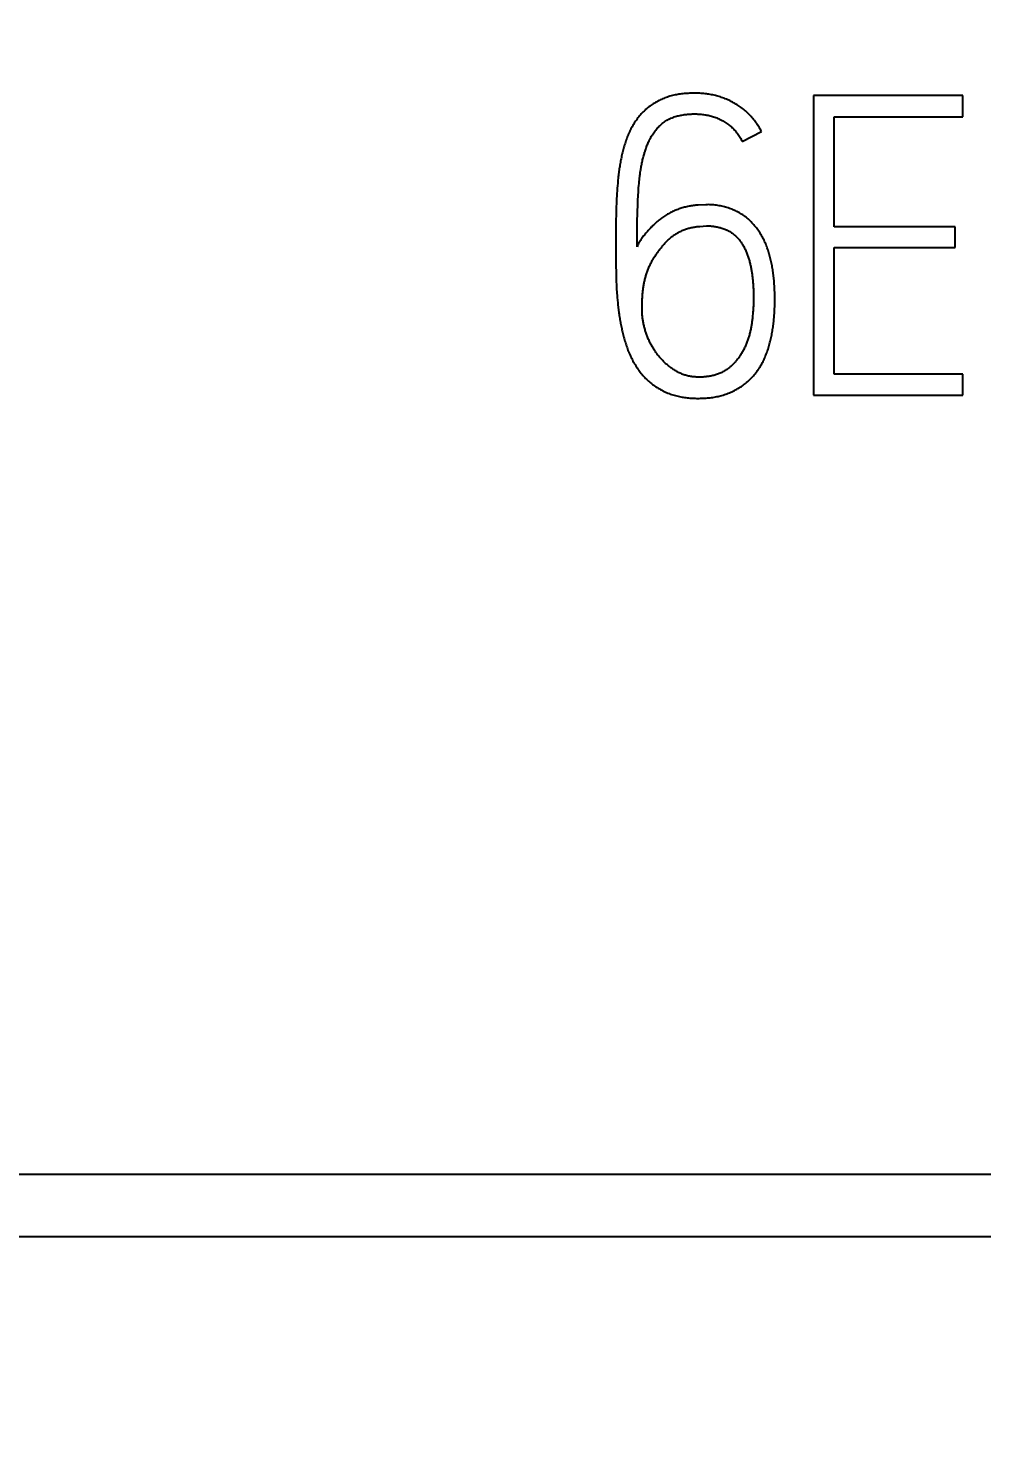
# Model space of a CAD drawing. Extents: x 0 to 420, y 0 to 297.
# Drawn here: x 121.36 to 126.44, y 167.11 to 174.7 of the extents above; entities that cross this region are included whole.
import ezdxf
from ezdxf.enums import TextEntityAlignment as Align

# ---------------------------------------------------------------- set-up
doc = ezdxf.new("R2010")
doc.units = 0
doc.header["$LTSCALE"] = 23.1
for name, color, linetype in [('10000_FRONT', 7, 'CONTINUOUS'), ('10100_DIM_FRONT', 7, 'CONTINUOUS'), ('10500_FRONT_LABELING', 7, 'CONTINUOUS')]:
    doc.layers.add(name, color=color, linetype=linetype)
doc.dimstyles.get("Standard").update_dxf_attribs({"dimtxt": 2.5, "dimasz": 2.5, "dimexe": 1.25, "dimexo": 0.625, "dimtad": 1, "dimcen": 2.5, "dimazin": 3, "dimtfac": 1, "dimtmove": 0, "dimatfit": 3})

# ---------------------------------------------------------------- blocks, each defined once
blk = doc.blocks.new('*D1')
at = {"layer": '10100_DIM_FRONT', "linetype": 'CONTINUOUS'}
for p, q in [((110.808052, 190.739389), (110.808052, 134.086548)), ((146.308052, 190.739389), (146.308052, 134.086548)), ((110.808052, 136.086548), (128.558052, 136.086548)), ((146.308052, 136.086548), (128.558052, 136.086548))]:
    blk.add_line(p, q, dxfattribs=at)
for points in [[(114.308052, 136.586548), (110.808052, 136.086548), (114.308052, 135.586548)], [(142.808052, 135.586548), (146.308052, 136.086548), (142.808052, 136.586548)]]:
    blk.add_solid(points, dxfattribs=at)
blk.add_text('35,5', height=3.5, dxfattribs=at).set_placement((124.727394, 136.961548), (134.227394, 136.961548), align=Align.FIT)

msp = doc.modelspace()

# ---------------------------------------------------------------- linework, layer by layer
at = {"layer": '10000_FRONT', "color": 7, "linetype": 'CONTINUOUS'}
for p, q in [((110.8081, 168.5929), (146.3081, 168.5929)), ((110.8081, 168.2599), (146.3081, 168.2599))]:
    msp.add_line(p, q, dxfattribs=at)
at = {"layer": '10500_FRONT_LABELING', "color": 7, "linetype": 'CONTINUOUS'}
for p, q in [((125.5437, 174.3404), (125.5437, 172.7448)), ((126.3404, 174.3404), (125.5437, 174.3404)), ((126.3404, 174.2272), (126.3404, 174.3404)), ((125.6547, 173.6414), (125.6547, 174.2272)), ((125.6547, 174.2272), (126.3404, 174.2272)), ((125.1642, 174.0963), (125.2663, 174.1495)), ((124.4973, 173.8467), (124.4963, 173.8329)), ((124.4985, 173.8605), (124.4973, 173.8467)), ((124.4997, 173.8743), (124.4985, 173.8605)), ((124.501, 173.8881), (124.4997, 173.8743)), ((124.6107, 173.8366), (124.6115, 173.8486)), ((124.6115, 173.8486), (124.6125, 173.8607)), ((124.4932, 173.7774), (124.4927, 173.7635)), ((124.4939, 173.7913), (124.4932, 173.7774)), ((124.4946, 173.8052), (124.4939, 173.7913)), ((124.4954, 173.819), (124.4946, 173.8052)), ((124.4963, 173.8329), (124.4954, 173.819)), ((124.6066, 173.7522), (124.6073, 173.7703)), ((124.6073, 173.7703), (124.608, 173.7884)), ((124.608, 173.7884), (124.6086, 173.8004)), ((124.6086, 173.8004), (124.6092, 173.8125)), ((124.6092, 173.8125), (124.6099, 173.8245)), ((124.6099, 173.8245), (124.6107, 173.8366)), ((124.4912, 173.7079), (124.4907, 173.6732)), ((124.4917, 173.7288), (124.4912, 173.7079)), ((124.4922, 173.7496), (124.4917, 173.7288)), ((124.4927, 173.7635), (124.4922, 173.7496)), ((124.6044, 173.6798), (124.605, 173.7039)), ((124.605, 173.7039), (124.6057, 173.728)), ((124.6057, 173.728), (124.6066, 173.7522)), ((124.9689, 173.759), (124.929, 173.7568)), ((124.49, 173.6176), (124.4897, 173.5759)), ((124.4907, 173.6732), (124.49, 173.6176)), ((124.6031, 173.6073), (124.6035, 173.6315)), ((124.6035, 173.6315), (124.6039, 173.6556)), ((124.6039, 173.6556), (124.6044, 173.6798)), ((124.9379, 173.6436), (124.9734, 173.6458)), ((126.2982, 173.6414), (125.6547, 173.6414)), ((126.2982, 173.5304), (126.2982, 173.6414)), ((124.4897, 173.5759), (124.4896, 173.5413)), ((124.4896, 173.5413), (124.4897, 173.5135)), ((124.6028, 173.559), (124.6029, 173.5832)), ((124.6028, 173.5348), (124.6028, 173.559)), ((124.6029, 173.5832), (124.6031, 173.6073)), ((124.4897, 173.5135), (124.4899, 173.4788)), ((124.4899, 173.4788), (124.4904, 173.4372)), ((125.6547, 172.8558), (125.6547, 173.5304)), ((125.6547, 173.5304), (126.2982, 173.5304)), ((124.4904, 173.4372), (124.4911, 173.3957)), ((124.4911, 173.3957), (124.4915, 173.3749)), ((124.4915, 173.3749), (124.4919, 173.3611)), ((124.4919, 173.3611), (124.4924, 173.3472)), ((124.4924, 173.3472), (124.4929, 173.3334)), ((124.4929, 173.3334), (124.4935, 173.3196)), ((124.4935, 173.3196), (124.4943, 173.3057)), ((124.4973, 173.2644), (124.4985, 173.2506)), ((124.4985, 173.2506), (124.4999, 173.2368)), ((124.4999, 173.2368), (124.5013, 173.2231)), ((125.2201, 173.1774), (125.2192, 173.1672)), ((125.221, 173.1877), (125.2201, 173.1774)), ((126.3404, 172.8558), (125.6547, 172.8558)), ((126.3404, 172.7448), (126.3404, 172.8558)), ((125.5437, 172.7448), (126.3404, 172.7448))]:
    msp.add_line(p, q, dxfattribs=at)
for points in [[(125.2663, 174.1495), (125.263, 174.1558), (125.2596, 174.1619), (125.2561, 174.168), (125.2525, 174.174), (125.2488, 174.1799), (125.245, 174.1857), (125.2411, 174.1915), (125.2371, 174.1971), (125.233, 174.2027), (125.2287, 174.2083), (125.2244, 174.2137), (125.22, 174.2191), (125.2154, 174.2244), (125.2108, 174.2296), (125.206, 174.2347), (125.2012, 174.2397), (125.1962, 174.2447), (125.1911, 174.2496), (125.1859, 174.2544), (125.1807, 174.259), (125.1753, 174.2635), (125.1699, 174.268), (125.1644, 174.2723), (125.1589, 174.2765), (125.1532, 174.2806), (125.1475, 174.2845), (125.1417, 174.2884), (125.1359, 174.2922), (125.13, 174.2958), (125.124, 174.2994), (125.1179, 174.3028), (125.1118, 174.3061), (125.1056, 174.3094), (125.0993, 174.3125), (125.0929, 174.3155), (125.0865, 174.3184), (125.0801, 174.3212), (125.0736, 174.3239), (125.0671, 174.3264), (125.0605, 174.3289), (125.0539, 174.3312), (125.0473, 174.3334), (125.0407, 174.3354), (125.034, 174.3374), (125.0273, 174.3392), (125.0205, 174.341), (125.0137, 174.3426), (125.0069, 174.3441), (125.0001, 174.3455), (124.9932, 174.3467), (124.9863, 174.3479), (124.9794, 174.3489), (124.9724, 174.3499), (124.9654, 174.3507), (124.9584, 174.3514), (124.9514, 174.352), (124.9445, 174.3526), (124.9375, 174.353), (124.9305, 174.3533), (124.9235, 174.3535), (124.9166, 174.3537), (124.9096, 174.3537), (124.9027, 174.3537), (124.8957, 174.3536), (124.8888, 174.3534), (124.8819, 174.3531), (124.8749, 174.3527), (124.868, 174.3523), (124.8611, 174.3517), (124.8542, 174.3511), (124.8473, 174.3504), (124.8403, 174.3496), (124.8334, 174.3486), (124.8265, 174.3476), (124.8197, 174.3465), (124.8128, 174.3453), (124.8059, 174.3439), (124.799, 174.3425), (124.7922, 174.3409), (124.7853, 174.3391), (124.7785, 174.3373), (124.7718, 174.3353), (124.7652, 174.3331), (124.7585, 174.3309), (124.752, 174.3285), (124.7455, 174.3259), (124.7391, 174.3233), (124.7327, 174.3205), (124.7264, 174.3175), (124.7201, 174.3144), (124.7139, 174.3112), (124.7078, 174.3079), (124.7017, 174.3044), (124.6957, 174.3008), (124.6897, 174.297), (124.6838, 174.2932), (124.678, 174.2892), (124.6723, 174.2851), (124.6667, 174.2809), (124.6612, 174.2766), (124.6558, 174.2722), (124.6506, 174.2676), (124.6454, 174.263), (124.6403, 174.2582), (124.6354, 174.2533), (124.6305, 174.2483), (124.6258, 174.2432), (124.6211, 174.238), (124.6166, 174.2327), (124.6121, 174.2272), (124.6078, 174.2217), (124.6035, 174.2161), (124.5994, 174.2104), (124.5954, 174.2046), (124.5915, 174.1988), (124.5878, 174.1929), (124.5841, 174.187), (124.5805, 174.181), (124.5771, 174.175), (124.5737, 174.1689), (124.5704, 174.1627), (124.5673, 174.1565), (124.5642, 174.1503), (124.5613, 174.144), (124.5584, 174.1376), (124.5557, 174.1312), (124.553, 174.1248), (124.5505, 174.1183), (124.548, 174.1117), (124.5456, 174.1051), (124.5433, 174.0985), (124.541, 174.0918), (124.5389, 174.0851), (124.5368, 174.0785), (124.5348, 174.0718), (124.5328, 174.0651), (124.531, 174.0584), (124.5291, 174.0516), (124.5274, 174.0449), (124.5257, 174.0382), (124.524, 174.0314), (124.5225, 174.0247), (124.5209, 174.0179), (124.5194, 174.0111), (124.518, 174.0044), (124.5166, 173.9976), (124.5153, 173.9908), (124.514, 173.984), (124.5128, 173.9772), (124.5117, 173.9704), (124.5105, 173.9635), (124.5095, 173.9567), (124.5085, 173.9499), (124.5075, 173.943), (124.5065, 173.9362), (124.5056, 173.9293), (124.5048, 173.9225), (124.504, 173.9156), (124.5032, 173.9087), (124.5024, 173.9018), (124.501, 173.8881)], [(124.6125, 173.8607), (124.6135, 173.8727), (124.614, 173.8787), (124.6146, 173.8848), (124.6152, 173.8908), (124.6159, 173.8968), (124.6165, 173.9028), (124.6173, 173.9088), (124.618, 173.9148), (124.6188, 173.9208), (124.6196, 173.9268), (124.6205, 173.9328), (124.6214, 173.9388), (124.6224, 173.9448), (124.6233, 173.9507), (124.6244, 173.9567), (124.6254, 173.9626), (124.6266, 173.9685), (124.6277, 173.9745), (124.6289, 173.9804), (124.6302, 173.9863), (124.6315, 173.9921), (124.6328, 173.998), (124.6342, 174.0038), (124.6356, 174.0097), (124.6371, 174.0155), (124.6386, 174.0213), (124.6402, 174.0271), (124.6419, 174.0328), (124.6436, 174.0386), (124.6454, 174.0443), (124.6473, 174.05), (124.6492, 174.0557), (124.6512, 174.0614), (124.6532, 174.0671), (124.6554, 174.0727), (124.6576, 174.0783), (124.6599, 174.0839), (124.6623, 174.0894), (124.6648, 174.0949), (124.6674, 174.1004), (124.6701, 174.1059), (124.673, 174.1113), (124.6759, 174.1167), (124.6789, 174.122), (124.6821, 174.1273), (124.6853, 174.1324), (124.6887, 174.1375), (124.6921, 174.1426), (124.6957, 174.1475), (124.6993, 174.1523), (124.7031, 174.1571), (124.707, 174.1618), (124.711, 174.1664), (124.7151, 174.1709), (124.7193, 174.1754), (124.7237, 174.1797), (124.7282, 174.1839), (124.7327, 174.1879), (124.7374, 174.1918), (124.7422, 174.1956), (124.7471, 174.1992), (124.752, 174.2026), (124.7571, 174.2059), (124.7623, 174.209), (124.7675, 174.212), (124.7729, 174.2148), (124.7783, 174.2175), (124.7839, 174.22), (124.7896, 174.2224), (124.7953, 174.2246), (124.8011, 174.2267), (124.8069, 174.2286), (124.8127, 174.2303), (124.8186, 174.232), (124.8245, 174.2334), (124.8304, 174.2348), (124.8363, 174.236), (124.8423, 174.2371), (124.8483, 174.2381), (124.8543, 174.2391), (124.8603, 174.2399), (124.8664, 174.2406), (124.8725, 174.2412), (124.8786, 174.2417), (124.8847, 174.2421), (124.8908, 174.2424), (124.8969, 174.2426), (124.903, 174.2427), (124.9091, 174.2428), (124.9152, 174.2427), (124.9213, 174.2426), (124.9273, 174.2423), (124.9334, 174.242), (124.9395, 174.2416), (124.9455, 174.2411), (124.9516, 174.2404), (124.9576, 174.2397), (124.9637, 174.2388), (124.9697, 174.2379), (124.9757, 174.2367), (124.9817, 174.2355), (124.9877, 174.2342), (124.9936, 174.2327), (124.9995, 174.2311), (125.0054, 174.2294), (125.0112, 174.2275), (125.0169, 174.2256), (125.0227, 174.2235), (125.0283, 174.2213), (125.0339, 174.219), (125.0395, 174.2166), (125.045, 174.214), (125.0504, 174.2113), (125.0559, 174.2085), (125.0612, 174.2056), (125.0665, 174.2025), (125.0718, 174.1993), (125.0769, 174.196), (125.082, 174.1926), (125.0869, 174.189), (125.0918, 174.1854), (125.0966, 174.1816), (125.1012, 174.1778), (125.1058, 174.1738), (125.1102, 174.1697), (125.1146, 174.1655), (125.1188, 174.1612), (125.123, 174.1568), (125.127, 174.1522), (125.131, 174.1476), (125.1348, 174.1428), (125.1386, 174.138), (125.1422, 174.133), (125.1457, 174.128), (125.1491, 174.1229), (125.1524, 174.1177), (125.1555, 174.1125), (125.1585, 174.1072), (125.1614, 174.1018), (125.1642, 174.0963)], [(124.929, 173.7568), (124.9228, 173.7564), (124.9166, 173.7559), (124.9105, 173.7553), (124.9043, 173.7546), (124.8982, 173.7537), (124.8921, 173.7528), (124.886, 173.7518), (124.88, 173.7507), (124.874, 173.7495), (124.868, 173.7482), (124.862, 173.7468), (124.856, 173.7453), (124.8501, 173.7437), (124.8442, 173.742), (124.8383, 173.7402), (124.8324, 173.7383), (124.8266, 173.7363), (124.8208, 173.7343), (124.815, 173.7321), (124.8092, 173.7298), (124.8035, 173.7274), (124.7978, 173.7249), (124.7922, 173.7224), (124.7866, 173.7197), (124.7811, 173.717), (124.7756, 173.7141), (124.7702, 173.7112), (124.7649, 173.7082), (124.7596, 173.7051), (124.7544, 173.7019), (124.7492, 173.6986), (124.7441, 173.6952), (124.7391, 173.6917), (124.7341, 173.6881), (124.7292, 173.6844), (124.7243, 173.6806), (124.7195, 173.6768), (124.7148, 173.6728), (124.7101, 173.6688), (124.7055, 173.6646), (124.7009, 173.6605), (124.6964, 173.6562), (124.6919, 173.6519), (124.6875, 173.6476), (124.6831, 173.6432), (124.6788, 173.6388), (124.6746, 173.6344), (124.6703, 173.6299), (124.6662, 173.6254), (124.662, 173.6208), (124.6579, 173.6163), (124.6538, 173.6117), (124.6498, 173.6071), (124.6458, 173.6024), (124.6419, 173.5976), (124.6381, 173.5928), (124.6344, 173.5879), (124.6309, 173.5829), (124.6274, 173.5779), (124.624, 173.5728), (124.6207, 173.5676), (124.6175, 173.5623), (124.6143, 173.5569), (124.6113, 173.5515), (124.6084, 173.546), (124.6055, 173.5405), (124.6028, 173.5348)], [(125.1763, 172.8026), (125.1819, 172.807), (125.1873, 172.8115), (125.1927, 172.8162), (125.198, 172.821), (125.2032, 172.8259), (125.2083, 172.8309), (125.2134, 172.836), (125.2183, 172.8413), (125.2231, 172.8467), (125.2278, 172.8521), (125.2323, 172.8577), (125.2368, 172.8633), (125.2411, 172.869), (125.2452, 172.8748), (125.2493, 172.8806), (125.2532, 172.8866), (125.2571, 172.8926), (125.2608, 172.8987), (125.2644, 172.9049), (125.2679, 172.9111), (125.2713, 172.9174), (125.2746, 172.9238), (125.2778, 172.9302), (125.2809, 172.9367), (125.2839, 172.9432), (125.2867, 172.9498), (125.2895, 172.9564), (125.2921, 172.9631), (125.2947, 172.9697), (125.2971, 172.9764), (125.2995, 172.9831), (125.3018, 172.9899), (125.3039, 172.9966), (125.306, 173.0034), (125.308, 173.0103), (125.3099, 173.0171), (125.3117, 173.024), (125.3134, 173.0308), (125.3151, 173.0378), (125.3167, 173.0447), (125.3182, 173.0516), (125.3196, 173.0586), (125.321, 173.0656), (125.3223, 173.0726), (125.3235, 173.0796), (125.3247, 173.0867), (125.3258, 173.0937), (125.3269, 173.1008), (125.3279, 173.1079), (125.3289, 173.115), (125.3297, 173.1221), (125.3306, 173.1292), (125.3314, 173.1363), (125.3321, 173.1433), (125.3328, 173.1504), (125.3334, 173.1575), (125.334, 173.1646), (125.3345, 173.1717), (125.335, 173.1788), (125.3354, 173.1859), (125.3358, 173.193), (125.3361, 173.2001), (125.3364, 173.2072), (125.3367, 173.2142), (125.3369, 173.2213), (125.337, 173.2284), (125.3372, 173.2355), (125.3373, 173.2426), (125.3373, 173.2497), (125.3373, 173.2568), (125.3373, 173.2638), (125.3372, 173.2709), (125.3371, 173.278), (125.337, 173.2851), (125.3368, 173.2922), (125.3366, 173.2992), (125.3363, 173.3063), (125.336, 173.3134), (125.3357, 173.3205), (125.3353, 173.3276), (125.3348, 173.3346), (125.3343, 173.3417), (125.3338, 173.3488), (125.3331, 173.3559), (125.3325, 173.3629), (125.3318, 173.37), (125.331, 173.3771), (125.3302, 173.3842), (125.3293, 173.3912), (125.3283, 173.3983), (125.3273, 173.4054), (125.3262, 173.4125), (125.3251, 173.4195), (125.3239, 173.4266), (125.3226, 173.4336), (125.3213, 173.4407), (125.3198, 173.4477), (125.3184, 173.4547), (125.3168, 173.4617), (125.3152, 173.4686), (125.3134, 173.4756), (125.3117, 173.4825), (125.3098, 173.4894), (125.3078, 173.4962), (125.3058, 173.503), (125.3036, 173.5099), (125.3014, 173.5166), (125.2991, 173.5234), (125.2966, 173.5301), (125.2941, 173.5368), (125.2915, 173.5434), (125.2887, 173.5501), (125.2858, 173.5567), (125.2829, 173.5632), (125.2798, 173.5697), (125.2766, 173.5761), (125.2733, 173.5824), (125.2699, 173.5887), (125.2665, 173.5949), (125.2629, 173.601), (125.2591, 173.6071), (125.2553, 173.613), (125.2514, 173.6189), (125.2474, 173.6247), (125.2432, 173.6305), (125.2389, 173.6361), (125.2345, 173.6417), (125.23, 173.6472), (125.2254, 173.6526), (125.2206, 173.658), (125.2157, 173.6632), (125.2107, 173.6683), (125.2055, 173.6734), (125.2003, 173.6783), (125.1949, 173.6831), (125.1894, 173.6877), (125.1839, 173.6922), (125.1782, 173.6966), (125.1724, 173.7008), (125.1666, 173.7048), (125.1606, 173.7088), (125.1546, 173.7125), (125.1484, 173.7162), (125.1421, 173.7196), (125.1357, 173.7229), (125.1293, 173.7261), (125.1227, 173.7291), (125.1161, 173.7319), (125.1094, 173.7346), (125.1027, 173.7371), (125.0959, 173.7395), (125.0891, 173.7417), (125.0823, 173.7438), (125.0754, 173.7457), (125.0685, 173.7476), (125.0616, 173.7493), (125.0546, 173.7509), (125.0477, 173.7524), (125.0406, 173.7537), (125.0336, 173.755), (125.0265, 173.7561), (125.0194, 173.757), (125.0122, 173.7578), (125.0051, 173.7585), (124.9979, 173.759), (124.9906, 173.7593), (124.9834, 173.7594), (124.9762, 173.7593), (124.9689, 173.759)], [(124.7977, 173.595), (124.8019, 173.598), (124.8062, 173.6009), (124.8105, 173.6037), (124.8149, 173.6064), (124.8194, 173.6091), (124.8239, 173.6116), (124.8285, 173.6141), (124.8331, 173.6165), (124.8378, 173.6187), (124.8425, 173.6209), (124.8473, 173.623), (124.8522, 173.625), (124.857, 173.6269), (124.8619, 173.6287), (124.8668, 173.6303), (124.8718, 173.6319), (124.8767, 173.6334), (124.8817, 173.6347), (124.8867, 173.636), (124.8917, 173.6372), (124.8967, 173.6382), (124.9018, 173.6392), (124.9069, 173.6401), (124.912, 173.6409), (124.9171, 173.6416), (124.9223, 173.6422), (124.9275, 173.6428), (124.9327, 173.6432), (124.9379, 173.6436)], [(124.9734, 173.6458), (124.9786, 173.646), (124.9839, 173.6461), (124.9891, 173.646), (124.9943, 173.6458), (124.9995, 173.6454), (125.0046, 173.6449), (125.0098, 173.6443), (125.0149, 173.6436), (125.02, 173.6427), (125.0251, 173.6418), (125.0302, 173.6407), (125.0353, 173.6396), (125.0404, 173.6384), (125.0454, 173.6371), (125.0504, 173.6357), (125.0554, 173.6342), (125.0604, 173.6326), (125.0653, 173.6308), (125.0702, 173.629), (125.0749, 173.6271), (125.0797, 173.625), (125.0843, 173.6228), (125.0889, 173.6205), (125.0935, 173.6181), (125.098, 173.6155), (125.1024, 173.6128), (125.1067, 173.61), (125.111, 173.607), (125.1152, 173.6039), (125.1193, 173.6007), (125.1233, 173.5973), (125.1272, 173.5939), (125.1311, 173.5903), (125.1348, 173.5867), (125.1383, 173.5829), (125.1418, 173.5791), (125.1452, 173.5752), (125.1485, 173.5712), (125.1517, 173.5671), (125.1548, 173.5629), (125.1578, 173.5587), (125.1607, 173.5543), (125.1635, 173.5499), (125.1663, 173.5455), (125.1689, 173.541), (125.1715, 173.5365), (125.1739, 173.5319), (125.1763, 173.5273), (125.1786, 173.5226), (125.1808, 173.518), (125.1829, 173.5133), (125.185, 173.5085), (125.1869, 173.5037), (125.1888, 173.4989), (125.1907, 173.4941), (125.1925, 173.4892), (125.1942, 173.4844), (125.1958, 173.4794), (125.1974, 173.4745), (125.1989, 173.4695), (125.2003, 173.4645), (125.2017, 173.4595), (125.2031, 173.4545), (125.2044, 173.4494), (125.2056, 173.4444), (125.2067, 173.4393), (125.2079, 173.4343), (125.2089, 173.4292), (125.21, 173.4241), (125.2109, 173.4191), (125.2119, 173.414), (125.2128, 173.4089), (125.2136, 173.4038), (125.2144, 173.3987), (125.2152, 173.3936), (125.216, 173.3885), (125.2167, 173.3834), (125.2173, 173.3783), (125.218, 173.3732), (125.2186, 173.3681), (125.2191, 173.363), (125.2197, 173.3579), (125.2202, 173.3527), (125.2206, 173.3476), (125.2211, 173.3425), (125.2215, 173.3374), (125.2219, 173.3322), (125.2222, 173.3271), (125.2225, 173.3219), (125.2228, 173.3168), (125.2231, 173.3116), (125.2233, 173.3065), (125.2235, 173.3013), (125.2237, 173.2962), (125.2238, 173.291), (125.224, 173.2859), (125.224, 173.2807), (125.2241, 173.2755), (125.2242, 173.2704), (125.2242, 173.2652), (125.2242, 173.26), (125.2241, 173.2548), (125.2241, 173.2496), (125.224, 173.2445), (125.2239, 173.2393), (125.2237, 173.2341), (125.2235, 173.2289), (125.2233, 173.2238), (125.2231, 173.2186), (125.2228, 173.2134), (125.2225, 173.2083), (125.2222, 173.2031), (125.2218, 173.198), (125.2214, 173.1928), (125.221, 173.1877)], [(125.0016, 172.8469), (124.9964, 172.8459), (124.9913, 172.845), (124.9861, 172.8441), (124.9809, 172.8434), (124.9758, 172.8427), (124.9706, 172.8421), (124.9654, 172.8416), (124.9602, 172.8412), (124.9551, 172.8408), (124.9499, 172.8405), (124.9447, 172.8404), (124.9395, 172.8403), (124.9343, 172.8402), (124.9291, 172.8403), (124.9239, 172.8404), (124.9186, 172.8406), (124.9134, 172.8409), (124.9082, 172.8413), (124.903, 172.8418), (124.8977, 172.8424), (124.8925, 172.8432), (124.8873, 172.844), (124.8822, 172.8449), (124.8771, 172.846), (124.872, 172.8472), (124.867, 172.8485), (124.8619, 172.8499), (124.857, 172.8514), (124.8521, 172.8531), (124.8472, 172.8549), (124.8423, 172.8568), (124.8375, 172.8588), (124.8327, 172.8609), (124.828, 172.8631), (124.8233, 172.8655), (124.8186, 172.8679), (124.814, 172.8705), (124.8095, 172.8731), (124.805, 172.8758), (124.8006, 172.8786), (124.7962, 172.8815), (124.7919, 172.8844), (124.7877, 172.8874), (124.7835, 172.8905), (124.7793, 172.8936), (124.7752, 172.8968), (124.7711, 172.9), (124.7671, 172.9033), (124.7631, 172.9067), (124.7592, 172.9101), (124.7553, 172.9135), (124.7515, 172.9171), (124.7477, 172.9207), (124.7439, 172.9243), (124.7402, 172.928), (124.7366, 172.9318), (124.733, 172.9356), (124.7295, 172.9395), (124.726, 172.9434), (124.7226, 172.9474), (124.7193, 172.9514), (124.716, 172.9555), (124.7128, 172.9596), (124.7096, 172.9637), (124.7065, 172.9679), (124.7035, 172.9721), (124.7005, 172.9764), (124.6976, 172.9807), (124.6947, 172.985), (124.6919, 172.9894), (124.6891, 172.9938), (124.6864, 172.9983), (124.6838, 173.0028), (124.6812, 173.0073), (124.6787, 173.0119), (124.6762, 173.0165), (124.6738, 173.0212), (124.6715, 173.0259), (124.6692, 173.0306), (124.667, 173.0353), (124.6649, 173.0401), (124.6628, 173.0449), (124.6608, 173.0497), (124.6589, 173.0545), (124.657, 173.0594), (124.6552, 173.0642), (124.6534, 173.0691), (124.6517, 173.074), (124.6501, 173.079), (124.6485, 173.0839), (124.647, 173.0889), (124.6455, 173.0938), (124.6441, 173.0988), (124.6427, 173.1039), (124.6414, 173.1089), (124.6402, 173.114), (124.639, 173.119), (124.6379, 173.1241), (124.6368, 173.1292), (124.6358, 173.1344), (124.6349, 173.1395), (124.634, 173.1447), (124.6333, 173.1499), (124.6326, 173.155), (124.6319, 173.1602), (124.6314, 173.1654), (124.6309, 173.1706), (124.6305, 173.1757), (124.6301, 173.1809), (124.6299, 173.1861), (124.6297, 173.1912), (124.6295, 173.1964), (124.6294, 173.2015), (124.6294, 173.2067), (124.6294, 173.2119), (124.6294, 173.217), (124.6295, 173.2222), (124.6296, 173.2273), (124.6298, 173.2325), (124.63, 173.2376), (124.6302, 173.2428), (124.6304, 173.2479), (124.6307, 173.2531), (124.631, 173.2582), (124.6313, 173.2634), (124.6317, 173.2685), (124.632, 173.2737), (124.6324, 173.2788), (124.6329, 173.284), (124.6334, 173.2891), (124.6339, 173.2943), (124.6345, 173.2994), (124.6351, 173.3046), (124.6358, 173.3097), (124.6365, 173.3148), (124.6372, 173.32), (124.6381, 173.3251), (124.6389, 173.3303), (124.6398, 173.3354), (124.6408, 173.3405), (124.6418, 173.3456), (124.6429, 173.3507), (124.644, 173.3557), (124.6451, 173.3607), (124.6464, 173.3658), (124.6476, 173.3707), (124.649, 173.3757), (124.6504, 173.3807), (124.6519, 173.3856), (124.6534, 173.3905), (124.655, 173.3954), (124.6567, 173.4003), (124.6584, 173.4051), (124.6602, 173.4099), (124.6621, 173.4147), (124.664, 173.4195), (124.666, 173.4242), (124.6681, 173.429), (124.6702, 173.4337), (124.6724, 173.4384), (124.6747, 173.443), (124.677, 173.4477), (124.6793, 173.4523), (124.6818, 173.4569), (124.6843, 173.4615), (124.6869, 173.466), (124.6895, 173.4705), (124.6922, 173.475), (124.695, 173.4794), (124.6978, 173.4837), (124.7006, 173.488), (124.7035, 173.4923), (124.7065, 173.4966), (124.7095, 173.5008), (124.7125, 173.505), (124.7155, 173.5092), (124.7186, 173.5133), (124.7217, 173.5174), (124.7249, 173.5215), (124.7281, 173.5256), (124.7313, 173.5297), (124.7345, 173.5337), (124.7378, 173.5377), (124.7411, 173.5416), (124.7445, 173.5456), (124.7479, 173.5495), (124.7514, 173.5533), (124.7549, 173.5571), (124.7585, 173.5609), (124.7622, 173.5646), (124.7659, 173.5682), (124.7697, 173.5718), (124.7735, 173.5754), (124.7774, 173.5789), (124.7814, 173.5822), (124.7854, 173.5856), (124.7894, 173.5888), (124.7935, 173.5919), (124.7977, 173.595)], [(124.4943, 173.3057), (124.4947, 173.2988), (124.4952, 173.2919), (124.4956, 173.285), (124.4962, 173.2781), (124.4973, 173.2644)], [(124.5013, 173.2231), (124.5021, 173.2162), (124.5029, 173.2093), (124.5037, 173.2024), (124.5046, 173.1956), (124.5055, 173.1887), (124.5064, 173.1818), (124.5074, 173.175), (124.5084, 173.1681), (124.5095, 173.1613), (124.5106, 173.1544), (124.5117, 173.1476), (124.5129, 173.1407), (124.5141, 173.1339), (124.5154, 173.1271), (124.5167, 173.1202), (124.5181, 173.1134), (124.5196, 173.1066), (124.521, 173.0998), (124.5226, 173.093), (124.5242, 173.0862), (124.5258, 173.0793), (124.5275, 173.0725), (124.5292, 173.0657), (124.531, 173.059), (124.5328, 173.0522), (124.5347, 173.0454), (124.5366, 173.0386), (124.5386, 173.0318), (124.5406, 173.025), (124.5428, 173.0183), (124.545, 173.0115), (124.5472, 173.0048), (124.5496, 172.998), (124.552, 172.9913), (124.5545, 172.9846), (124.5571, 172.9778), (124.5599, 172.9712), (124.5626, 172.9645), (124.5655, 172.958), (124.5685, 172.9515), (124.5716, 172.945), (124.5748, 172.9386), (124.578, 172.9322), (124.5814, 172.9259), (124.5849, 172.9197), (124.5884, 172.9135), (124.5921, 172.9073), (124.5958, 172.9012), (124.5997, 172.8952), (124.6036, 172.8892), (124.6077, 172.8833), (124.6118, 172.8774), (124.6161, 172.8716), (124.6205, 172.8659), (124.6249, 172.8602), (124.6295, 172.8547), (124.6342, 172.8493), (124.6389, 172.8439), (124.6438, 172.8387), (124.6487, 172.8336), (124.6538, 172.8286), (124.659, 172.8237), (124.6642, 172.8189), (124.6696, 172.8143), (124.675, 172.8097), (124.6806, 172.8053), (124.6862, 172.8009), (124.692, 172.7967), (124.6978, 172.7925), (124.7037, 172.7885), (124.7098, 172.7846), (124.7159, 172.7807), (124.7221, 172.777), (124.7283, 172.7735), (124.7346, 172.77), (124.7409, 172.7667), (124.7473, 172.7636), (124.7538, 172.7606), (124.7603, 172.7577), (124.7669, 172.755), (124.7735, 172.7524), (124.7802, 172.7499), (124.7869, 172.7476), (124.7937, 172.7454), (124.8006, 172.7434), (124.8075, 172.7415), (124.8144, 172.7397), (124.8214, 172.7381), (124.8285, 172.7366), (124.8356, 172.7352), (124.8427, 172.734), (124.8497, 172.7329), (124.8568, 172.7318), (124.8639, 172.7309), (124.871, 172.7301), (124.8781, 172.7294), (124.8852, 172.7288), (124.8923, 172.7283), (124.8994, 172.7279), (124.9065, 172.7275), (124.9137, 172.7273), (124.9208, 172.7271), (124.9279, 172.7271), (124.935, 172.7271), (124.9421, 172.7272), (124.9493, 172.7274), (124.9564, 172.7277), (124.9635, 172.728), (124.9707, 172.7285), (124.9778, 172.7291), (124.9849, 172.7298), (124.9921, 172.7305), (124.9992, 172.7314), (125.0064, 172.7324), (125.0135, 172.7335), (125.0205, 172.7348), (125.0276, 172.7361), (125.0346, 172.7376), (125.0415, 172.7392), (125.0485, 172.7409), (125.0553, 172.7427), (125.0622, 172.7447), (125.069, 172.7468), (125.0758, 172.749), (125.0825, 172.7514), (125.0892, 172.7539), (125.0959, 172.7565), (125.1025, 172.7593), (125.1091, 172.7622), (125.1156, 172.7652), (125.1221, 172.7684), (125.1285, 172.7717), (125.1348, 172.7751), (125.141, 172.7787), (125.1471, 172.7824), (125.1531, 172.7862), (125.159, 172.7901), (125.1649, 172.7941), (125.1706, 172.7983), (125.1763, 172.8026)], [(125.2192, 173.1672), (125.2181, 173.1569), (125.2176, 173.1518), (125.217, 173.1467), (125.2164, 173.1416), (125.2157, 173.1365), (125.215, 173.1314), (125.2143, 173.1263), (125.2136, 173.1212), (125.2127, 173.1161), (125.2119, 173.111), (125.211, 173.1059), (125.21, 173.1009), (125.209, 173.0958), (125.208, 173.0908), (125.2068, 173.0857), (125.2057, 173.0807), (125.2044, 173.0757), (125.2031, 173.0707), (125.2017, 173.0657), (125.2003, 173.0607), (125.1988, 173.0557), (125.1973, 173.0507), (125.1957, 173.0458), (125.194, 173.0408), (125.1923, 173.0359), (125.1906, 173.031), (125.1887, 173.0261), (125.1869, 173.0212), (125.185, 173.0164), (125.183, 173.0116), (125.181, 173.0068), (125.1789, 173.002), (125.1767, 172.9973), (125.1745, 172.9926), (125.1722, 172.988), (125.1699, 172.9833), (125.1674, 172.9788), (125.1649, 172.9742), (125.1624, 172.9697), (125.1597, 172.9652), (125.1569, 172.9608), (125.1541, 172.9564), (125.1512, 172.952), (125.1482, 172.9477), (125.1451, 172.9435), (125.1419, 172.9393), (125.1387, 172.9352), (125.1354, 172.9312), (125.1321, 172.9272), (125.1287, 172.9233), (125.1252, 172.9195), (125.1217, 172.9157), (125.1181, 172.9119), (125.1145, 172.9082), (125.1108, 172.9046), (125.107, 172.9011), (125.1032, 172.8976), (125.0993, 172.8942), (125.0953, 172.8909), (125.0912, 172.8876), (125.0871, 172.8845), (125.0828, 172.8814), (125.0785, 172.8784), (125.0741, 172.8755), (125.0696, 172.8728), (125.0651, 172.8701), (125.0605, 172.8676), (125.0559, 172.8652), (125.0512, 172.863), (125.0464, 172.8608), (125.0416, 172.8588), (125.0368, 172.8569), (125.0319, 172.8552), (125.0269, 172.8535), (125.0219, 172.852), (125.0169, 172.8506), (125.0118, 172.8493), (125.0067, 172.8481), (125.0016, 172.8469)]]:
    msp.add_lwpolyline(points, dxfattribs=at)

# ---------------------------------------------------------------- dimensions: what is measured, and where the dimension line sits
at = {"layer": '10100_DIM_FRONT', "linetype": 'CONTINUOUS'}
dim = msp.add_linear_dim(base=(146.3081, 136.0865), p1=(110.8081, 190.7394), p2=(146.3081, 190.7394), dimstyle='Standard', dxfattribs=at)
dim.commit()
dim.dimension.update_dxf_attribs({"geometry": '*D1', "text_midpoint": (129.4774, 138.7115), "dimtype": 128})

doc.saveas('drawing.dxf')
